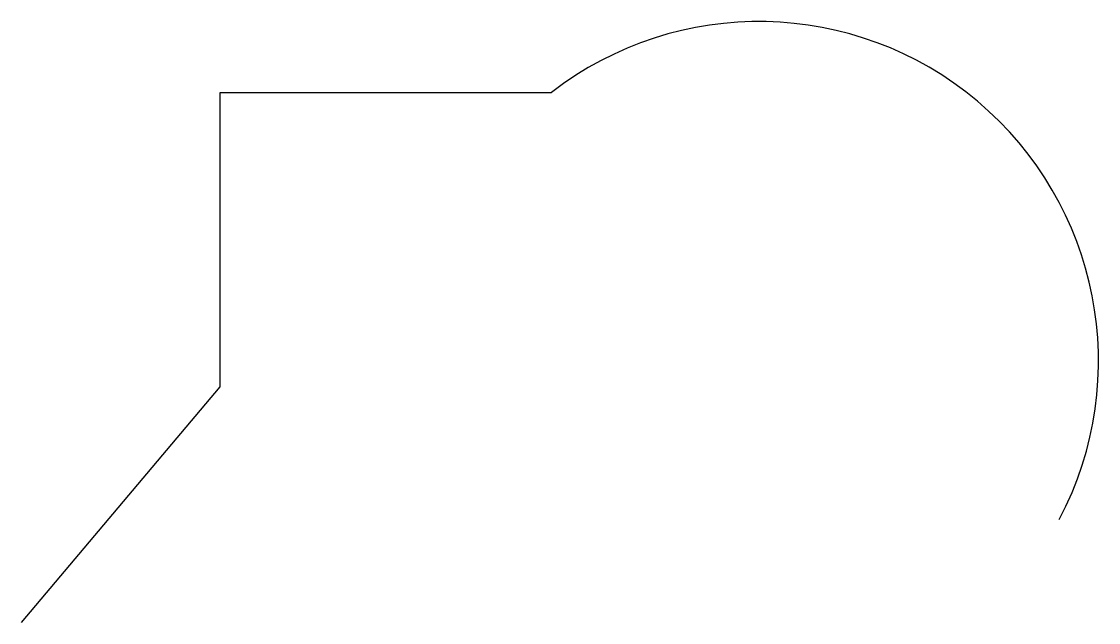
# Model space of a CAD drawing. Header units: inches. Extents: x 0 to 73.2, y 0 to 40.8.
import ezdxf

# ---------------------------------------------------------------- set-up
doc = ezdxf.new("R2010")
doc.units = ezdxf.units.IN
doc.header["$MEASUREMENT"] = 0

msp = doc.modelspace()

# ---------------------------------------------------------------- linework, layer by layer
for p, q in [((13.5, 16), (13.5, 36)), ((13.5, 36), (36, 36)), ((0, 0), (13.5, 16))]:
    msp.add_line(p, q)
msp.add_arc((50.098, 17.75), 23.061, 332.21505, 127.6855)

doc.saveas('drawing.dxf')
